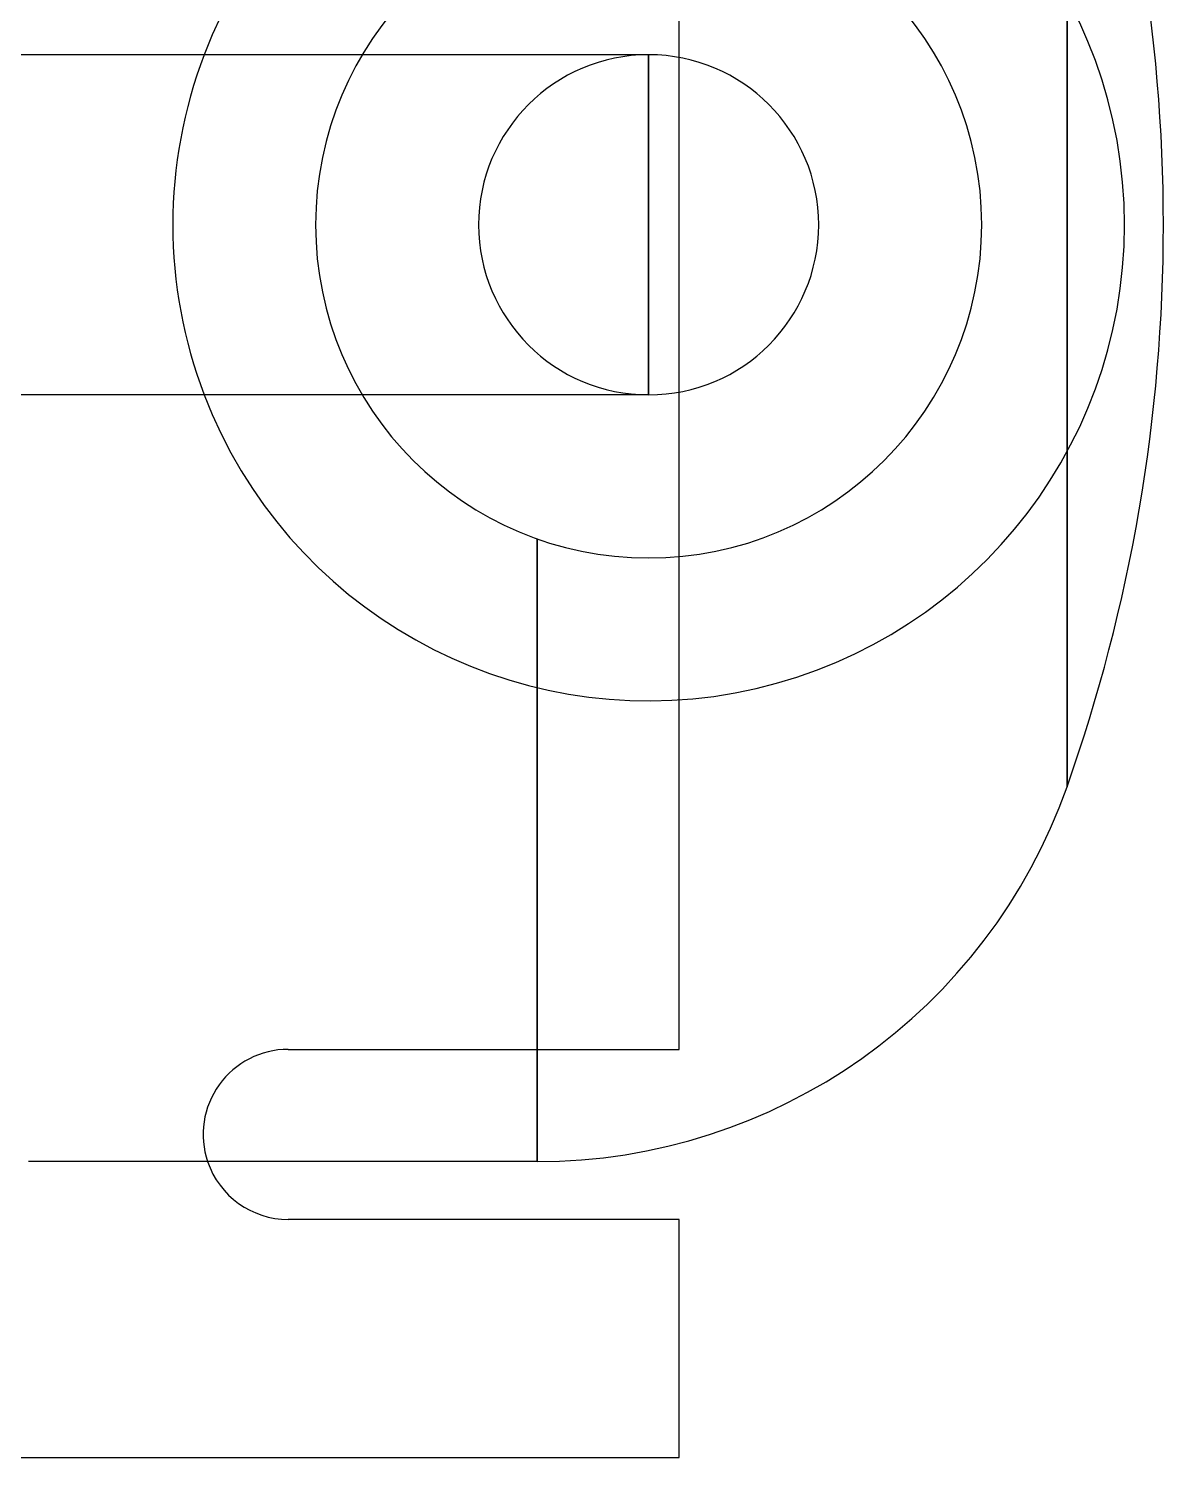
# Model space of a CAD drawing. Header units: millimetres. Extents: x -82 to 282, y -45 to 200.
# Drawn here: x 175.8 to 281.8, y -30.2 to 103.3 of the extents above; entities that cross this region are included whole.
import ezdxf

# ---------------------------------------------------------------- set-up
doc = ezdxf.new("R2010")
doc.units = ezdxf.units.MM
doc.layers.add('MAIN-1', color=7, linetype='Continuous')
doc.layers.add('MAIN-2', color=7, linetype='Continuous')

msp = doc.modelspace()

# ---------------------------------------------------------------- linework, layer by layer
at = {"layer": 'MAIN-1'}
for p, q in [((233.7, 100.81), (-33.67, 100.81)), ((233.7, 84.93), (233.7, 100.81)), ((233.7, 69.06), (233.7, 84.93)), ((233.7, 69.06), (115.89, 69.06)), ((272.78, 32.45), (272.78, 63.75)), ((223.3, -2.54), (223.3, 41.72)), ((223.3, -2.54), (175.78, -2.54)), ((236.54, -7.94), (200.03, -7.94)), ((236.54, -30.16), (236.54, -7.94)), ((163.16, -30.16), (236.54, -30.16))]:
    msp.add_line(p, q, dxfattribs=at)
for centre, radius, start, end in [((124.33, 84.93), 157.45, 0, 19.4712), ((233.7, 84.93), 44.45, 0, 159.0751), ((233.7, 84.93), 15.88, 0, 90), ((233.7, 84.93), 44.45, 200.9249, 0), ((233.7, 84.93), 15.88, 270, 0), ((124.33, 84.93), 157.45, 340.5288, 0), ((223.3, 49.94), 52.48, 270, 340.5288), ((200.03, 0), 7.94, 198.6629, 270)]:
    msp.add_arc(centre, radius, start, end, dxfattribs=at)
at = {"layer": 'MAIN-2'}
for p, q in [((236.54, 7.94), (236.54, 161.93)), ((272.78, 137.41), (272.78, 84.93)), ((272.78, 84.93), (272.78, 106.11)), ((233.7, 100.81), (233.7, 84.93)), ((233.7, 84.93), (233.7, 69.06)), ((272.78, 84.93), (272.78, 32.45)), ((272.78, 63.75), (272.78, 84.93)), ((223.3, 55.61), (223.3, -2.54)), ((223.3, 41.72), (223.3, 55.61)), ((200.03, 7.94), (236.54, 7.94)), ((200.03, 7.94), (200.03, 7.94)), ((236.54, 7.94), (236.54, 7.94)), ((200.03, -7.94), (200.03, -7.94)), ((236.54, -7.94), (236.54, -7.94)), ((236.54, -30.16), (236.54, -30.16))]:
    msp.add_line(p, q, dxfattribs=at)
for centre, radius, start, end in [((233.7, 84.93), 31.11, 0, 180), ((233.7, 84.93), 44.45, 159.0751, 180), ((233.7, 84.93), 44.45, 180, 200.9249), ((233.7, 84.93), 31.11, 180, 0), ((200.03, 0), 7.94, 90, 198.6629)]:
    msp.add_arc(centre, radius, start, end, dxfattribs=at)
for start_param, end_param in [(-1.570796, 0), (0, 1.570796)]:
    msp.add_ellipse((233.7, 84.93), major_axis=(-15.88, 0), ratio=1, start_param=start_param, end_param=end_param, dxfattribs=at)

doc.saveas('drawing.dxf')
